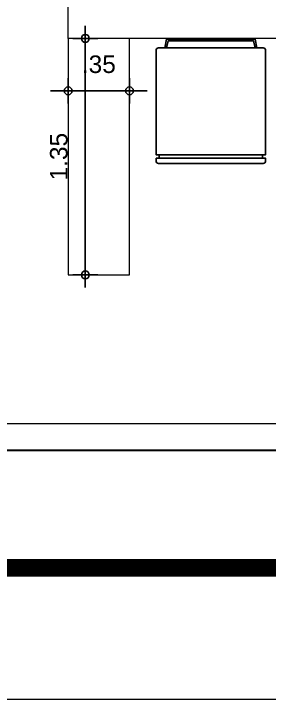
# Model space of a CAD drawing. Header units: millimetres. Extents: x 1345 to 2117, y 1214 to 1365.
# Drawn here: x 1632.753 to 1634.212, y 1251.788 to 1255.7 of the extents above; entities that cross this region are included whole.
import ezdxf

# ---------------------------------------------------------------- set-up
doc = ezdxf.new("R2010")
doc.units = ezdxf.units.MM
doc.header["$LTSCALE"] = 0.5
for name, color, linetype in [('02', 2, 'Continuous'), ('08', 8, 'Continuous'), ('COTAS', 7, 'Continuous'), ('MOBIL-I', 251, 'Continuous'), ('MÓVEIS', 7, 'Continuous')]:
    doc.layers.add(name, color=color, linetype=linetype)
doc.styles.get("Standard").update_dxf_attribs({"font": 'arial.ttf'})
doc.dimstyles.new('ESCALA50', dxfattribs={"dimtxt": 0.1, "dimasz": 0.05, "dimexe": 0.18, "dimexo": 0.06, "dimgap": 0.1, "dimtad": 1, "dimzin": 4, "dimdsep": 46, "dimtxsty": 'Standard', "dimblk": 'BOLA', "dimcen": -0.06, "dimse1": 1, "dimse2": 1, "dimclrd": 7, "dimclrt": 7, "dimadec": 0, "dimazin": 0, "dimtfac": 1, "dimtix": 1, "dimtmove": 0, "dimatfit": 3, "dimldrblk": 'BOLA', "dimfxl": 0, "dimtolj": 1, "dimtzin": 4, "dimarcsym": 0})

# ---------------------------------------------------------------- blocks, each defined once
blk = doc.blocks.new('ADC_MCOZ_03')
for p, q in [((-0.2944, -0.66), (-0.2944, -0.68)), ((0.2944, -0.66), (0.2944, -0.68))]:
    blk.add_line(p, q)
for points in [[(-0.2625, -0.05), (-0.2525, 0), (0.2525, 0), (0.2625, -0.05)], [(-0.2523, -0.05), (-0.2443, -0.01), (0.2443, -0.01), (0.2523, -0.05)]]:
    blk.add_lwpolyline(points)
for points in [[(0.2984, -0.05, -0.414214), (0.3125, -0.0641), (0.3125, -0.66), (-0.3125, -0.66), (-0.3125, -0.0641, -0.414214), (-0.2984, -0.05)], [(-0.3125, -0.68), (-0.3125, -0.6959, 0.414214), (-0.2984, -0.71), (0.2984, -0.71, 0.414214), (0.3125, -0.6959), (0.3125, -0.68)]]:
    blk.add_lwpolyline(points, format="xyb", close=True)
blk = doc.blocks.new('BOLA')
for p, q in [((0, -1.435), (0, 1.435)), ((-1.435, 0), (1.435, 0))]:
    blk.add_line(p, q)
blk.add_circle((0, 0), 0.452)
blk = doc.blocks.new('*D319')
at = {"layer": 'COTAS', "color": 7, "lineweight": -2, "transparency": 16777216}
for p, q in [((1633.0142, 1255.2602), (1632.9642, 1255.2602)), ((1633.4142, 1255.2602), (1633.0642, 1255.2602)), ((1633.4642, 1255.2602), (1633.5142, 1255.2602))]:
    blk.add_line(p, q, dxfattribs=at)
at = {"layer": 'Defpoints', "color": 0, "transparency": 16777216}
for p in [(1633.0642, 1255.5594), (1633.4142, 1255.5594), (1633.0642, 1255.2602)]:
    blk.add_point(p, dxfattribs=at)
at = {"layer": 'COTAS', "color": 7, "lineweight": -2, "transparency": 16777216, "xscale": 0.05, "yscale": 0.05, "zscale": 0.05}
blk.add_blockref('BOLA', (1633.0642, 1255.2602), dxfattribs=at)
at = {"layer": 'COTAS', "color": 7, "lineweight": -2, "transparency": 16777216, "xscale": 0.05, "yscale": 0.05, "zscale": 0.05, "rotation": 180}
blk.add_blockref('BOLA', (1633.4142, 1255.2602), dxfattribs=at)
at = {"layer": 'COTAS', "color": 7, "lineweight": 15, "transparency": 16777216, "insert": (1633.2392, 1255.4112), "char_height": 0.1, "attachment_point": 5}
blk.add_mtext('\\A1;.35', dxfattribs=at)
blk = doc.blocks.new('*D320')
at = {"layer": 'COTAS', "color": 7, "lineweight": -2, "transparency": 16777216}
blk.add_line((1633.1621, 1255.5094), (1633.1621, 1254.2594), dxfattribs=at)
at = {"layer": 'Defpoints', "color": 0, "transparency": 16777216}
for p in [(1633.0642, 1255.5594), (1633.0642, 1254.2094), (1633.1621, 1254.2094)]:
    blk.add_point(p, dxfattribs=at)
at = {"layer": 'COTAS', "color": 7, "lineweight": -2, "transparency": 16777216, "xscale": 0.05, "yscale": 0.05, "zscale": 0.05}
for p, rotation in [((1633.1621, 1255.5594), 90), ((1633.1621, 1254.2094), 270)]:
    blk.add_blockref('BOLA', p, dxfattribs=dict(at, rotation=rotation))
at = {"layer": 'COTAS', "color": 7, "lineweight": 15, "transparency": 16777216, "insert": (1633.011, 1254.8844), "char_height": 0.1, "attachment_point": 5, "rotation": 90}
blk.add_mtext('\\A1;1.35', dxfattribs=at)

msp = doc.modelspace()

# ---------------------------------------------------------------- linework, layer by layer
at = {"layer": '02', "lineweight": 18}
msp.add_lwpolyline([(1609.9454, 1251.788), (1671.1454, 1251.788), (1671.1454, 1296.338), (1609.9454, 1296.338)], close=True, dxfattribs=at)
at = {"layer": '02', "lineweight": 18, "const_width": 0.1}
msp.add_lwpolyline([(1610.6954, 1252.538), (1670.3954, 1252.538), (1670.3954, 1295.588), (1610.6954, 1295.588)], close=True, dxfattribs=at)
at = {"layer": '08', "lineweight": 15}
for p, q in [((1633.0642, 1255.5594), (1633.0642, 1255.8094)), ((1633.2142, 1255.5594), (1633.0642, 1255.5594)), ((1636.9142, 1255.5594), (1633.2142, 1255.5594)), ((1636.9142, 1253.3594), (1628.8642, 1253.3594))]:
    msp.add_line(p, q, dxfattribs=at)
at = {"layer": '08', "lineweight": 30}
msp.add_line((1615.7642, 1253.2094), (1643.7642, 1253.2094), dxfattribs=at)
at = {"layer": 'MÓVEIS', "lineweight": 15}
for p, q in [((1633.0642, 1255.5594), (1633.0642, 1254.2094)), ((1633.4142, 1254.2094), (1633.4142, 1255.5594)), ((1633.0642, 1254.2094), (1633.4142, 1254.2094))]:
    msp.add_line(p, q, dxfattribs=at)

# ---------------------------------------------------------------- block references
at = {"layer": 'MOBIL-I', "lineweight": 15}
msp.add_blockref('ADC_MCOZ_03', (1633.8784, 1255.5554), dxfattribs=at)

# ---------------------------------------------------------------- dimensions: what is measured, and where the dimension line sits
at = {"layer": 'COTAS', "lineweight": 15}
dim = msp.add_linear_dim(base=(1633.1621, 1254.2094), p1=(1633.0642, 1255.5594), p2=(1633.0642, 1254.2094), angle=270, dimstyle='ESCALA50', override={"dimfxl": 0.18}, dxfattribs=at)
dim.commit()
dim.dimension.update_dxf_attribs({"geometry": '*D320', "text_midpoint": (1633.011, 1254.8844)})
dim = msp.add_linear_dim(base=(1633.0642, 1255.2602), p1=(1633.4142, 1255.5594), p2=(1633.0642, 1255.5594), dimstyle='ESCALA50', override={"dimfxl": 0.18}, dxfattribs=at)
dim.commit()
dim.dimension.update_dxf_attribs({"geometry": '*D319', "text_midpoint": (1633.2392, 1255.4112)})

doc.saveas('drawing.dxf')
